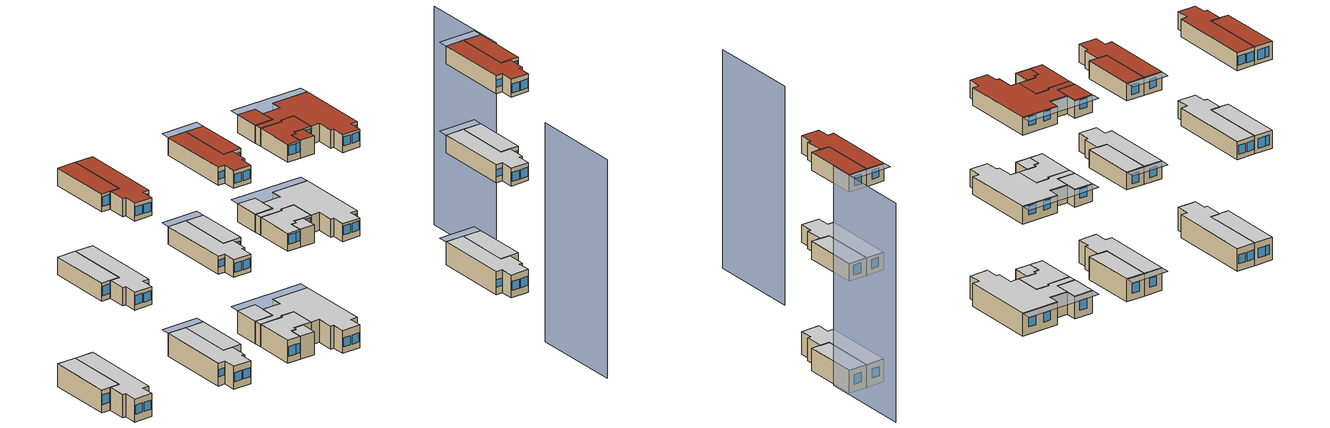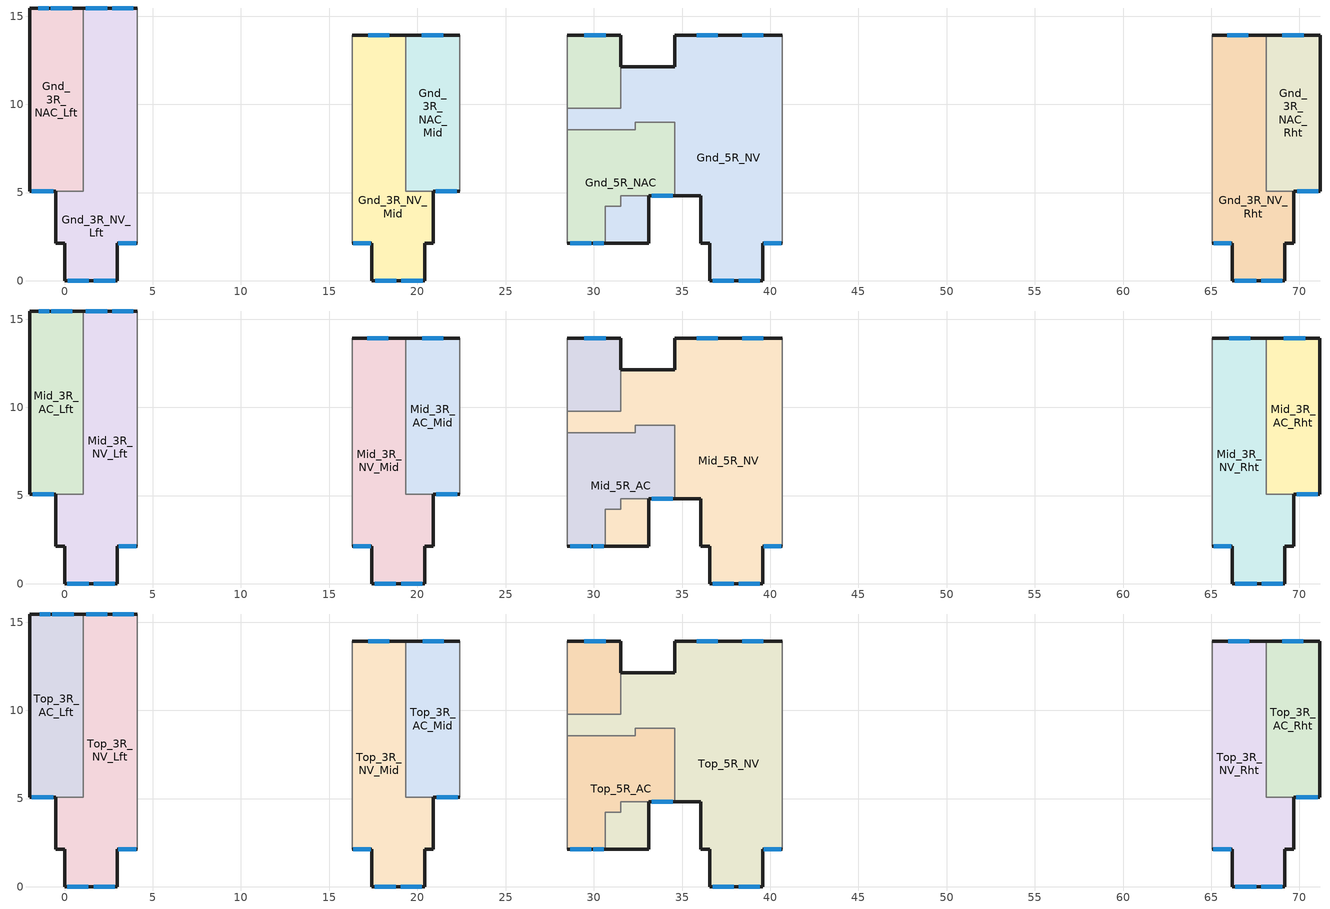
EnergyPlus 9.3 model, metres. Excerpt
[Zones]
Gnd_5R_NAC
 floor ground (Exterior Floor): 31.54,13.92 31.54,9.78 28.49,9.78 28.49,13.92 z0; 34.59,8.98 34.59,4.83 31.54,4.83 31.54,4.22 30.65,4.22 30.65,2.13 28.49,2.13 28.49,8.56 32.34,8.56 32.34,8.98 z0
 wall outside (Exterior Wall): 28.49,2.13 30.65,2.13 / 31.54,12.12 31.54,13.92 28.49,13.92 / 33.1,4.83 34.59,4.83 z0:3.6
 wall to Gnd_5R_NV (Interior Wall): 34.59,4.83 34.59,8.98 32.34,8.98 32.34,8.56 28.49,8.56 / 30.65,2.13 30.65,4.22 31.54,4.22 31.54,4.83 33.1,4.83 / 28.49,9.78 31.54,9.78 31.54,12.12 z0:3.6
 wall adiabatic (Exterior Wall): 28.49,13.92 28.49,9.78 z0:3.6
 wall adiabatic (Interior Wall): 28.49,8.56 28.49,2.13 z0:3.6
 window (Exterior Window): 30.67,13.92 29.47,13.92 z1.11:2.62; 33.27,4.83 34.47,4.83 z0.97:2.48; 29.97,2.13 30.57,2.13 z1.04:2.56; 28.66,2.13 29.86,2.13 z1.03:2.55
 ceiling adiabatic (Interior Ceiling): 28.49,8.56 28.49,2.13 30.65,2.13 30.65,4.22 31.54,4.22 31.54,4.83 34.59,4.83 34.59,8.98 32.34,8.98 32.34,8.56 z3.6; 28.49,13.92 28.49,9.78 31.54,9.78 31.54,13.92 z3.6
Gnd_5R_NV
 floor ground (Exterior Floor): 40.68,13.92 40.68,2.12 39.57,2.12 39.57,0 36.57,0 36.57,2.12 36.07,2.13 36.07,4.83 34.59,4.83 34.59,8.98 32.34,8.98 32.34,8.56 28.49,8.56 28.49,9.78 31.54,9.78 31.54,12.12 34.59,12.12 34.59,13.92 z0; 33.1,4.83 33.1,2.13 30.65,2.13 30.65,4.22 31.54,4.22 31.54,4.83 z0
 wall outside (Exterior Wall): 34.59,4.83 36.07,4.83 36.07,2.13 36.57,2.12 36.57,0 39.57,0 39.57,2.12 40.68,2.12 / 40.68,13.92 34.59,13.92 34.59,12.12 31.54,12.12 / 30.65,2.13 33.1,2.13 33.1,4.83 z0:3.6
 wall adiabatic (Interior Wall): 40.68,2.12 40.68,13.92 z0:3.6
 wall adiabatic (Exterior Wall): 28.49,9.78 28.49,8.56 z0:3.6
 window (Exterior Window): 39.61,13.92 38.41,13.92 z1.14:2.56; 37.02,13.92 35.82,13.92 z1.13:2.54; 36.73,0 37.93,0 z1:2.42; 38.22,0 39.42,0 z0.99:2.4; 39.63,2.12 40.63,2.12 z1.21:2.34
 ceiling adiabatic (Interior Ceiling): 31.54,12.12 31.54,9.78 28.49,9.78 28.49,8.56 32.34,8.56 32.34,8.98 34.59,8.98 34.59,4.83 36.07,4.83 36.07,2.13 36.57,2.12 36.57,0 39.57,0 39.57,2.12 40.68,2.12 40.68,13.92 34.59,13.92 34.59,12.12 z3.6; 30.65,4.22 30.65,2.13 33.1,2.13 33.1,4.83 31.54,4.83 31.54,4.22 z3.6
Gnd_3R_NAC_Lft
 floor ground (Exterior Floor): 1.06,15.45 1.06,5.08 -1.99,5.08 -1.99,15.45 z0
 wall outside (Exterior Wall): 1.06,15.45 -1.99,15.45 -1.99,5.08 -0.5,5.08 z0:3.6
 wall to Gnd_3R_NV_Lft (Interior Wall): -0.5,5.08 1.06,5.08 1.06,15.45 z0:3.6
 window (Exterior Window): -0.89,15.45 -1.49,15.45 z1.04:2.55; 0.42,15.45 -0.78,15.45 z1.03:2.54; -1.85,5.08 -0.65,5.08 z1.27:2.79
 ceiling adiabatic (Interior Ceiling): -1.99,15.45 -1.99,5.08 1.06,5.08 1.06,15.45 z3.6
Gnd_3R_NV_Lft
 floor ground (Exterior Floor): 4.11,15.45 4.11,2.12 3,2.12 3,0 0,0 0,2.12 -0.5,2.12 -0.5,5.08 1.06,5.08 1.06,15.45 z0
 wall outside (Exterior Wall): 4.11,15.45 1.06,15.45 / -0.5,5.08 -0.5,2.12 0,2.12 0,0 3,0 3,2.12 4.11,2.12 z0:3.6
 wall adiabatic (Interior Wall): 4.11,2.12 4.11,15.45 z0:3.6
 window (Exterior Window): 1.67,0 2.87,0 z1.19:2.6; 0.18,0 1.38,0 z1.2:2.62; 3.9,15.45 2.7,15.45 z1.12:2.54; 2.41,15.45 1.21,15.45 z1.11:2.53; 3.06,2.12 4.06,2.12 z1.51:2.64
 ceiling adiabatic (Interior Ceiling): 1.06,15.45 1.06,5.08 -0.5,5.08 -0.5,2.12 0,2.12 0,0 3,0 3,2.12 4.11,2.12 4.11,15.45 z3.6
Gnd_3R_NV_Mid
 floor ground (Exterior Floor): 19.35,13.92 19.35,5.08 20.91,5.08 20.91,2.12 20.41,2.12 20.41,0 17.41,0 17.41,2.12 16.3,2.12 16.3,13.92 z0
 wall outside (Exterior Wall): 19.35,13.92 16.3,13.92 / 16.3,2.12 17.41,2.12 17.41,0 20.41,0 20.41,2.12 20.91,2.12 20.91,5.08 z0:3.6
 wall to Gnd_3R_NAC_Mid (Interior Wall): 20.91,5.08 19.35,5.08 19.35,13.92 z0:3.6
 wall adiabatic (Interior Wall): 16.3,13.92 16.3,2.12 z0:3.6
 window (Exterior Window): 17.6,0 18.8,0 z1.16:2.57; 19.09,0 20.29,0 z1.14:2.56; 18.41,13.92 17.21,13.92 z1.12:2.53; 16.36,2.12 17.36,2.12 z1.45:2.57
 ceiling adiabatic (Interior Ceiling): 16.3,13.92 16.3,2.12 17.41,2.12 17.41,0 20.41,0 20.41,2.12 20.91,2.12 20.91,5.08 19.35,5.08 19.35,13.92 z3.6
Gnd_3R_NAC_Mid
 floor ground (Exterior Floor): 22.4,13.92 22.4,5.08 19.35,5.08 19.35,13.92 z0
 wall outside (Exterior Wall): 22.4,13.92 19.35,13.92 / 20.91,5.08 22.4,5.08 z0:3.6
 wall adiabatic (Interior Wall): 22.4,5.08 22.4,13.92 z0:3.6
 window (Exterior Window): 21.45,13.92 20.25,13.92 z1.06:2.57; 21.04,5.08 22.24,5.08 z1.06:2.58
 ceiling adiabatic (Interior Ceiling): 19.35,13.92 19.35,5.08 22.4,5.08 22.4,13.92 z3.6
Gnd_3R_NAC_Rht
 floor ground (Exterior Floor): 71.16,13.92 71.16,5.08 68.11,5.08 68.11,13.92 z0
 wall outside (Exterior Wall): 69.68,5.08 71.16,5.08 71.16,13.92 68.11,13.92 z0:3.6
 wall to Gnd_3R_NV_Rht (Interior Wall): 68.11,13.92 68.11,5.08 69.68,5.08 z0:3.6
 window (Exterior Window): 70.23,13.92 69.03,13.92 z1.16:2.67; 69.87,5.08 71.07,5.08 z0.96:2.48
 ceiling adiabatic (Interior Ceiling): 68.11,13.92 68.11,5.08 71.16,5.08 71.16,13.92 z3.6
Gnd_3R_NV_Rht
 floor ground (Exterior Floor): 68.11,13.92 68.11,5.08 69.68,5.08 69.68,2.12 69.18,2.12 69.18,0 66.18,0 66.18,2.12 65.07,2.12 65.07,13.92 z0
 wall outside (Exterior Wall): 65.07,2.12 66.18,2.12 66.18,0 69.18,0 69.18,2.12 69.68,2.12 69.68,5.08 / 68.11,13.92 65.07,13.92 z0:3.6
 wall adiabatic (Interior Wall): 65.07,13.92 65.07,2.12 z0:3.6
 window (Exterior Window): 66.33,0 67.53,0 z1.13:2.55; 67.82,0 69.02,0 z1.12:2.53; 67.1,13.92 65.9,13.92 z1.21:2.63; 65.14,2.12 66.14,2.12 z1.16:2.29
 ceiling adiabatic (Interior Ceiling): 65.07,13.92 65.07,2.12 66.18,2.12 66.18,0 69.18,0 69.18,2.12 69.68,2.12 69.68,5.08 68.11,5.08 68.11,13.92 z3.6
Mid_5R_AC
 floor adiabatic (Interior Floor): 34.59,8.98 34.59,4.83 31.54,4.83 31.54,4.22 30.65,4.22 30.65,2.13 28.49,2.13 28.49,8.56 32.34,8.56 32.34,8.98 z17.6; 31.54,13.92 31.54,9.78 28.49,9.78 28.49,13.92 z17.6
 wall outside (Exterior Wall): 28.49,2.13 30.65,2.13 / 31.54,12.12 31.54,13.92 28.49,13.92 / 33.1,4.83 34.59,4.83 z17.6:20.4
 wall to Mid_5R_NV (Interior Wall): 34.59,4.83 34.59,8.98 32.34,8.98 32.34,8.56 28.49,8.56 / 30.65,2.13 30.65,4.22 31.54,4.22 31.54,4.83 33.1,4.83 / 28.49,9.78 31.54,9.78 31.54,12.12 z17.6:20.4
 wall adiabatic (Exterior Wall): 28.49,13.92 28.49,9.78 z17.6:20.4
 wall adiabatic (Interior Wall): 28.49,8.56 28.49,2.13 z17.6:20.4
 window (Exterior Window): 29.97,2.13 30.57,2.13 z18.64:20.16; 28.66,2.13 29.86,2.13 z18.63:20.15; 33.27,4.83 34.47,4.83 z18.57:20.08; 30.67,13.92 29.47,13.92 z18.71:20.22
 ceiling adiabatic (Interior Ceiling): 28.49,13.92 28.49,9.78 31.54,9.78 31.54,13.92 z20.4; 28.49,8.56 28.49,2.13 30.65,2.13 30.65,4.22 31.54,4.22 31.54,4.83 34.59,4.83 34.59,8.98 32.34,8.98 32.34,8.56 z20.4
Mid_5R_NV
 floor adiabatic (Interior Floor): 40.68,13.92 40.68,2.12 39.57,2.12 39.57,0 36.57,0 36.57,2.13 36.07,2.13 36.07,4.83 34.59,4.83 34.59,8.98 32.34,8.98 32.34,8.56 28.49,8.56 28.49,9.78 31.54,9.78 31.54,12.12 34.59,12.12 34.59,13.92 z17.6; 33.1,4.83 33.1,2.13 30.65,2.13 30.65,4.22 31.54,4.22 31.54,4.83 z17.6
 wall outside (Exterior Wall): 34.59,4.83 36.07,4.83 36.07,2.13 36.57,2.13 36.57,0 39.57,0 39.57,2.12 40.68,2.12 / 40.68,13.92 34.59,13.92 34.59,12.12 31.54,12.12 / 30.65,2.13 33.1,2.13 33.1,4.83 z17.6:20.4
 wall adiabatic (Interior Wall): 40.68,2.12 40.68,13.92 z17.6:20.4
 wall adiabatic (Exterior Wall): 28.49,9.78 28.49,8.56 z17.6:20.4
 window (Exterior Window): 39.63,2.12 40.63,2.12 z18.81:19.94; 38.22,0 39.42,0 z18.59:20; 36.73,0 37.93,0 z18.6:20.02; 37.02,13.92 35.82,13.92 z18.73:20.14; 39.61,13.92 38.41,13.92 z18.74:20.16
 ceiling adiabatic (Interior Ceiling): 31.54,12.12 31.54,9.78 28.49,9.78 28.49,8.56 32.34,8.56 32.34,8.98 34.59,8.98 34.59,4.83 36.07,4.83 36.07,2.13 36.57,2.13 36.57,0 39.57,0 39.57,2.12 40.68,2.12 40.68,13.92 34.59,13.92 34.59,12.12 z20.4; 30.65,4.22 30.65,2.13 33.1,2.13 33.1,4.83 31.54,4.83 31.54,4.22 z20.4
Mid_3R_AC_Lft
 floor adiabatic (Interior Floor): 1.06,15.45 1.06,5.08 -1.99,5.08 -1.99,15.45 z17.6
 wall outside (Exterior Wall): 1.06,15.45 -1.99,15.45 -1.99,5.08 -0.5,5.08 z17.6:20.4
 wall to Mid_3R_NV_Lft (Interior Wall): -0.5,5.08 1.06,5.08 1.06,15.45 z17.6:20.4
 window (Exterior Window): 0.44,15.45 -0.76,15.45 z18.29:19.8; -0.87,15.45 -1.47,15.45 z18.3:19.81; -1.81,5.08 -0.61,5.08 z18.38:19.89
 ceiling adiabatic (Interior Ceiling): -1.99,15.45 -1.99,5.08 1.06,5.08 1.06,15.45 z20.4
Mid_3R_AC_Mid
 floor adiabatic (Interior Floor): 22.4,13.92 22.4,5.08 19.35,5.08 19.35,13.92 z17.6
 wall outside (Exterior Wall): 20.91,5.08 22.4,5.08 / 22.4,13.92 19.35,13.92 z17.6:20.4
 wall to Mid_3R_NV_Mid (Interior Wall): 19.35,13.92 19.35,5.08 20.91,5.08 z17.6:20.4
 wall adiabatic (Interior Wall): 22.4,5.08 22.4,13.92 z17.6:20.4
 window (Exterior Window): 21.48,13.92 20.28,13.92 z18.3:19.82; 21.06,5.08 22.26,5.08 z18.34:19.85
 ceiling adiabatic (Interior Ceiling): 19.35,13.92 19.35,5.08 22.4,5.08 22.4,13.92 z20.4
Mid_3R_NV_Mid
 floor adiabatic (Interior Floor): 19.35,13.92 19.35,5.08 20.91,5.08 20.91,2.13 20.41,2.13 20.41,0 17.41,0 17.41,2.13 16.3,2.13 16.3,13.92 z17.6
 wall outside (Exterior Wall): 16.3,2.13 17.41,2.13 17.41,0 20.41,0 20.41,2.13 20.91,2.13 20.91,5.08 / 19.35,13.92 16.3,13.92 z17.6:20.4
 wall adiabatic (Interior Wall): 16.3,13.92 16.3,2.13 z17.6:20.4
 window (Exterior Window): 19.07,0 20.27,0 z18.33:19.75; 17.59,0 18.79,0 z18.35:19.76; 18.36,13.92 17.16,13.92 z18.36:19.78; 16.37,2.13 17.37,2.13 z18.68:19.8
 ceiling adiabatic (Interior Ceiling): 16.3,13.92 16.3,2.13 17.41,2.13 17.41,0 20.41,0 20.41,2.13 20.91,2.13 20.91,5.08 19.35,5.08 19.35,13.92 z20.4
Mid_3R_NV_Lft
 floor adiabatic (Interior Floor): 4.11,15.45 4.11,2.13 3,2.13 3,0 0,0 0,2.13 -0.5,2.13 -0.5,5.08 1.06,5.08 1.06,15.45 z17.6
 wall outside (Exterior Wall): -0.5,5.08 -0.5,2.13 0,2.13 0,0 3,0 3,2.13 4.11,2.13 / 4.11,15.45 1.06,15.45 z17.6:20.4
 wall adiabatic (Interior Wall): 4.11,2.13 4.11,15.45 z17.6:20.4
 window (Exterior Window): 1.65,0 2.85,0 z18.38:19.8; 0.16,0 1.36,0 z18.4:19.81; 2.42,15.45 1.22,15.45 z18.35:19.76; 3.9,15.45 2.7,15.45 z18.36:19.78; 3.06,2.13 4.06,2.13 z18.68:19.8
 ceiling adiabatic (Interior Ceiling): 1.06,15.45 1.06,5.08 -0.5,5.08 -0.5,2.13 0,2.13 0,0 3,0 3,2.13 4.11,2.13 4.11,15.45 z20.4
Mid_3R_AC_Rht
 floor adiabatic (Interior Floor): 71.16,13.92 71.16,5.08 68.11,5.08 68.11,13.92 z17.6
 wall outside (Exterior Wall): 69.68,5.08 71.16,5.08 71.16,13.92 68.11,13.92 z17.6:20.4
 wall to Mid_3R_NV_Rht (Interior Wall): 68.11,13.92 68.11,5.08 69.68,5.08 z17.6:20.4
 window (Exterior Window): 70.32,13.92 69.12,13.92 z18.38:19.89; 69.84,5.08 71.04,5.08 z18.21:19.73
 ceiling adiabatic (Interior Ceiling): 68.11,13.92 68.11,5.08 71.16,5.08 71.16,13.92 z20.4
Mid_3R_NV_Rht
 floor adiabatic (Interior Floor): 68.11,13.92 68.11,5.08 69.68,5.08 69.68,2.13 69.17,2.13 69.17,0 66.17,0 66.17,2.13 65.07,2.13 65.07,13.92 z17.6
 wall outside (Exterior Wall): 65.07,2.13 66.17,2.13 66.17,0 69.17,0 69.17,2.13 69.68,2.13 69.68,5.08 / 68.11,13.92 65.07,13.92 z17.6:20.4
 wall adiabatic (Interior Wall): 65.07,13.92 65.07,2.13 z17.6:20.4
 window (Exterior Window): 66.37,0 67.57,0 z18.27:19.68; 67.86,0 69.06,0 z18.25:19.67; 67.21,13.92 66.01,13.92 z18.45:19.87; 65.13,2.13 66.13,2.13 z18.53:19.66
 ceiling adiabatic (Interior Ceiling): 65.07,13.92 65.07,2.13 66.17,2.13 66.17,0 69.17,0 69.17,2.13 69.68,2.13 69.68,5.08 68.11,5.08 68.11,13.92 z20.4
Top_5R_NV
 floor adiabatic (Exterior Floor): 40.68,13.92 40.68,2.12 39.57,2.12 39.57,0 36.57,0 36.57,2.13 36.07,2.13 36.07,4.83 34.59,4.83 34.59,8.98 32.34,8.98 32.34,8.56 28.49,8.56 28.49,9.78 31.54,9.78 31.54,12.12 34.59,12.12 34.59,13.92 z31.6
 floor adiabatic (Interior Floor): 33.1,4.83 33.1,2.13 30.65,2.13 30.65,4.22 31.54,4.22 31.54,4.83 z31.6
 wall outside (Exterior Wall): 34.59,4.83 36.07,4.83 36.07,2.13 36.57,2.13 36.57,0 39.57,0 39.57,2.12 40.68,2.12 / 40.68,13.92 34.59,13.92 34.59,12.12 31.54,12.12 / 30.65,2.13 33.1,2.13 33.1,4.83 z31.6:34.4
 wall adiabatic (Interior Wall): 40.68,2.12 40.68,13.92 z31.6:34.4
 wall to Top_5R_AC (Interior Wall): 28.49,8.56 32.34,8.56 32.34,8.98 34.59,8.98 34.59,4.83 / 31.54,12.12 31.54,9.78 28.49,9.78 / 33.1,4.83 31.54,4.83 31.54,4.22 30.65,4.22 30.65,2.13 z31.6:34.4
 wall adiabatic (Exterior Wall): 28.49,9.78 28.49,8.56 z31.6:34.4
 window (Exterior Window): 39.61,13.92 38.41,13.92 z32.74:34.16; 37.02,13.92 35.82,13.92 z32.73:34.14; 36.73,0 37.93,0 z32.6:34.02; 38.22,0 39.42,0 z32.59:34; 39.63,2.12 40.63,2.12 z32.81:33.94
 roof outside (Interior Floor): 31.54,12.12 31.54,9.78 28.49,9.78 28.49,8.56 32.34,8.56 32.34,8.98 34.59,8.98 34.59,4.83 36.07,4.83 36.07,2.13 36.57,2.13 36.57,0 39.57,0 39.57,2.12 40.68,2.12 40.68,13.92 34.59,13.92 34.59,12.12 z34.4
 roof outside (Exterior Roof): 30.65,4.22 30.65,2.13 33.1,2.13 33.1,4.83 31.54,4.83 31.54,4.22 z34.4
Top_5R_AC
 floor adiabatic (Interior Floor): 34.59,8.98 34.59,4.83 31.54,4.83 31.54,4.22 30.65,4.22 30.65,2.13 28.49,2.13 28.49,8.56 32.34,8.56 32.34,8.98 z31.6; 31.54,13.92 31.54,9.78 28.49,9.78 28.49,13.92 z31.6
 wall outside (Exterior Wall): 28.49,2.13 30.65,2.13 / 31.54,12.12 31.54,13.92 28.49,13.92 / 33.1,4.83 34.59,4.83 z31.6:34.4
 wall adiabatic (Exterior Wall): 28.49,13.92 28.49,9.78 z31.6:34.4
 wall adiabatic (Interior Wall): 28.49,8.56 28.49,2.13 z31.6:34.4
 window (Exterior Window): 30.67,13.92 29.47,13.92 z32.71:34.22; 28.66,2.13 29.86,2.13 z32.63:34.15; 33.27,4.83 34.47,4.83 z32.57:34.08; 29.97,2.13 30.57,2.13 z32.64:34.16
 roof outside (Exterior Roof): 28.49,13.92 28.49,9.78 31.54,9.78 31.54,13.92 z34.4; 28.49,8.56 28.49,2.13 30.65,2.13 30.65,4.22 31.54,4.22 31.54,4.83 34.59,4.83 34.59,8.98 32.34,8.98 32.34,8.56 z34.4
Top_3R_AC_Lft
 floor adiabatic (Interior Floor): 1.06,15.45 1.06,5.08 -1.99,5.08 -1.99,15.45 z31.6
 wall outside (Exterior Wall): 1.06,15.45 -1.99,15.45 -1.99,5.08 -0.5,5.08 z31.6:34.4
 wall to Top_3R_NV_Lft (Interior Wall): -0.5,5.08 1.06,5.08 1.06,15.45 z31.6:34.4
 window (Exterior Window): 0.51,15.45 -0.69,15.45 z32.23:33.74; -0.8,15.45 -1.4,15.45 z32.24:33.75; -1.85,5.08 -0.65,5.08 z32.44:33.96
 roof outside (Exterior Roof): -1.99,15.45 -1.99,5.08 1.06,5.08 1.06,15.45 z34.4
Top_3R_NV_Mid
 floor adiabatic (Interior Floor): 19.35,13.92 19.35,5.08 20.91,5.08 20.91,2.13 20.41,2.13 20.41,0 17.41,0 17.41,2.13 16.3,2.13 16.3,13.92 z31.6
 wall outside (Exterior Wall): 16.3,2.13 17.41,2.13 17.41,0 20.41,0 20.41,2.13 20.91,2.13 20.91,5.08 / 19.35,13.92 16.3,13.92 z31.6:34.4
 wall adiabatic (Interior Wall): 16.3,13.92 16.3,2.13 z31.6:34.4
 wall to Top_3R_AC_Mid (Interior Wall): 20.91,5.08 19.35,5.08 19.35,13.92 z31.6:34.4
 window (Exterior Window): 17.57,0 18.77,0 / 18.41,13.92 17.21,13.92 z32.36:33.77; 19.06,0 20.26,0 z32.35:33.76; 16.36,2.13 17.36,2.13 z32.52:33.64
 roof outside (Exterior Roof): 16.3,13.92 16.3,2.13 17.41,2.13 17.41,0 20.41,0 20.41,2.13 20.91,2.13 20.91,5.08 19.35,5.08 19.35,13.92 z34.4
Top_3R_AC_Rht
 floor adiabatic (Interior Floor): 71.16,13.92 71.16,5.08 68.11,5.08 68.11,13.92 z31.6
 wall outside (Exterior Wall): 69.68,5.08 71.16,5.08 71.16,13.92 68.11,13.92 z31.6:34.4
 wall to Top_3R_NV_Rht (Interior Wall): 68.11,13.92 68.11,5.08 69.68,5.08 z31.6:34.4
 window (Exterior Window): 69.83,5.08 71.03,5.08 z32.35:33.86; 70.22,13.92 69.02,13.92 z32.33:33.84
 roof outside (Exterior Roof): 68.11,13.92 68.11,5.08 71.16,5.08 71.16,13.92 z34.4
Top_3R_AC_Mid
 floor adiabatic (Interior Floor): 22.4,13.92 22.4,5.08 19.35,5.08 19.35,13.92 z31.6
 wall outside (Exterior Wall): 20.91,5.08 22.4,5.08 / 22.4,13.92 19.35,13.92 z31.6:34.4
 wall adiabatic (Interior Wall): 22.4,5.08 22.4,13.92 z31.6:34.4
 window (Exterior Window): 21.5,13.92 20.3,13.92 z32.34:33.86; 21.09,5.08 22.29,5.08 z32.32:33.83
 roof outside (Exterior Roof): 19.35,13.92 19.35,5.08 22.4,5.08 22.4,13.92 z34.4
Top_3R_NV_Lft
 floor adiabatic (Interior Floor): 4.11,15.45 4.11,2.13 3,2.13 3,0 0,0 0,2.13 -0.5,2.13 -0.5,5.08 1.06,5.08 1.06,15.45 z31.6
 wall outside (Exterior Wall): -0.5,5.08 -0.5,2.13 0,2.13 0,0 3,0 3,2.13 4.11,2.13 / 4.11,15.45 1.06,15.45 z31.6:34.4
 wall adiabatic (Interior Wall): 4.11,2.13 4.11,15.45 z31.6:34.4
 window (Exterior Window): 0.16,0 1.36,0 / 2.43,15.45 1.23,15.45 z32.36:33.78; 1.64,0 2.84,0 z32.35:33.76; 3.06,2.13 4.06,2.13 z32.74:33.86; 3.92,15.45 2.72,15.45 z32.38:33.79
 roof outside (Exterior Roof): 1.06,15.45 1.06,5.08 -0.5,5.08 -0.5,2.13 0,2.13 0,0 3,0 3,2.13 4.11,2.13 4.11,15.45 z34.4
Top_3R_NV_Rht
 floor adiabatic (Interior Floor): 68.11,13.92 68.11,5.08 69.68,5.08 69.68,2.13 69.17,2.13 69.17,0 66.17,0 66.17,2.13 65.07,2.13 65.07,13.92 z31.6
 wall outside (Exterior Wall): 65.07,2.13 66.17,2.13 66.17,0 69.17,0 69.17,2.13 69.68,2.13 69.68,5.08 / 68.11,13.92 65.07,13.92 z31.6:34.4
 wall adiabatic (Interior Wall): 65.07,13.92 65.07,2.13 z31.6:34.4
 window (Exterior Window): 66.34,0 67.54,0 z32.22:33.63; 67.83,0 69.03,0 z32.2:33.62; 67.15,13.92 65.95,13.92 z32.49:33.9; 65.12,2.13 66.12,2.13 z32.6:33.73
 roof outside (Exterior Roof): 65.07,13.92 65.07,2.13 66.17,2.13 66.17,0 69.17,0 69.17,2.13 69.68,2.13 69.68,5.08 68.11,5.08 68.11,13.92 z34.4
shading: 61.76,-14 61.75,-28.6 / 71.35,25.16 71.35,10.56 z0:34.4; 28.49,15.45 28.49,13.92 31.54,13.92 31.54,12.12 34.59,12.12 34.59,13.92 40.68,13.92 40.68,15.45 z3.6; 28.49,15.45 28.49,13.92 31.54,13.92 31.54,12.12 34.59,12.12 34.59,13.92 40.68,13.92 40.68,15.45 z34.4; 28.49,15.45 28.49,13.92 31.54,13.92 31.54,12.12 34.59,12.12 34.59,13.92 40.68,13.92 40.68,15.45 z20.4; 22.4,15.45 22.4,13.92 16.3,13.92 16.3,15.45 z3.6; 71.16,15.45 71.16,13.92 65.07,13.92 65.07,15.45 z3.6; 22.4,15.45 22.4,13.92 16.3,13.92 16.3,15.45 z20.4; 71.16,15.45 71.16,13.92 65.07,13.92 65.07,15.45 z20.4; 22.4,15.45 22.4,13.92 16.3,13.92 16.3,15.45 z34.4; 71.16,15.45 71.16,13.92 65.07,13.92 65.07,15.45 z34.4
[Building]
Blk3: North Axis {deg}=351.6; Terrain=Urban; Loads Convergence Tolerance Value {W}=0.04; Temperature Convergence Tolerance Value {deltaC}=0.4; Solar Distribution=FullExterior; Maximum Number of Warmup Days=25
[Site:Location]
Singapore: Latitude {deg}=1.3; Longitude {deg}=103.8; Time Zone {hr}=8; Elevation {m}=6
[Site:GroundTemperature:BuildingSurface]
18, 18, 18, 18, 24, 24.3, 24, 18, 18, 18, 18, 18
[Material] Roughness=MediumRough
Name | Thickness {m} | Conductivity {W/m-K} | Density {kg/m3} | Specific Heat {J/kg-K} | Thermal Absorptance | Solar Absorptance | Visible Absorptance
M11 100mm lightweight concrete | 0.1016 | 0.53 | 1280 | 840 | 0.9 | 0.5 | 0.5
M15 150mm heavyweight concrete | 0.15 | 1.95 | 2240 | 900 | 0.9 | 0.7 | 0.7
Roof concrete | 0.15 | 1.442 | 2240 | 900
Cement plaster | 0.005 | 0.533 | 1280 | 840
Ferrocement | 0.03 | 0.836 | 1280 | 900
Polyethylene | 0.075 | 0.024 | 24 | 303
[Material:AirGap]
F05 Ceiling air space resistance: Thermal Resistance {m2-K/W}=0.18
[WindowMaterial:Glazing]
Clear 6mm: Optical Data Type=SpectralAverage; Thickness {m}=0.006; Solar Transmittance at Normal Incidence=0.837; Front Side Solar Reflectance at Normal Incidence=0.075; Back Side Solar Reflectance at Normal Incidence=0.075; Visible Transmittance at Normal Incidence=0.898; Front Side Visible Reflectance at Normal Incidence=0.081; Back Side Visible Reflectance at Normal Incidence=0.081; Infrared Transmittance at Normal Incidence=0; Front Side Infrared Hemispherical Emissivity=0.84; Back Side Infrared Hemispherical Emissivity=0.84; Conductivity {W/m-K}=0.9
[Construction]
Exterior Window: Clear 6mm
Interior Ceiling; Interior Floor; Exterior Floor: M15 150mm heavyweight concrete
Interior Wall: M11 100mm lightweight concrete
Exterior Roof: Ferrocement, F05 Ceiling air space resistance, Roof concrete, Cement plaster
Exterior Wall: M15 150mm heavyweight concrete, Polyethylene, Cement plaster
[Zone]
Name | Multiplier | Floor Area {m2}
Gnd_5R_NAC; Top_5R_AC; Mid_5R_AC | 3 | 43
Gnd_5R_NV; Top_5R_NV; Mid_5R_NV | 3 | 94
Gnd_3R_NAC_Lft; Mid_3R_AC_Lft; Top_3R_AC_Lft | 1 | 32
Gnd_3R_NV_Lft; Mid_3R_NV_Lft; Top_3R_NV_Lft | 1 | 52
Gnd_3R_NV_Mid; Mid_3R_NV_Mid; Top_3R_NV_Mid | 4 | 47
Gnd_3R_NAC_Mid; Mid_3R_AC_Mid; Top_3R_AC_Mid | 4 | 27
Gnd_3R_NAC_Rht; Mid_3R_AC_Rht; Top_3R_AC_Rht | 1 | 27
Gnd_3R_NV_Rht; Mid_3R_NV_Rht; Top_3R_NV_Rht | 1 | 47
[ZoneList]
AC Zones: Top_3R_AC_Lft, Mid_3R_AC_Mid, Mid_5R_AC, Mid_3R_AC_Lft, Top_5R_AC, Top_3R_AC_Rht, Top_3R_AC_Mid, Mid_3R_AC_Rht
[ZoneVentilation:DesignFlowRate]
Natural Ventilation: Zone or ZoneList=AC Zones; Schedule=Ventilation Schedule; Design Flow Rate Calculation Method=AirChanges/Hour; Air Changes per Hour {1/hr}=53; Ventilation Type=Natural; Fan Total Efficiency=1; Constant Term Coefficient=1; Minimum Indoor Temperature {C}=20; Maximum Indoor Temperature {C}=40; Delta Temperature {deltaC}=-100; Minimum Outdoor Temperature {C}=23; Maximum Outdoor Temperature {C}=34; Maximum Wind Speed {m/s}=9
[HVACTemplate:Thermostat] Constant Heating Setpoint {C}=0
Name | Cooling Setpoint Schedule | Constant Cooling Setpoint {C}
AC zones | Cooling Setpoint Schedule
Non-AC zones |  | 50
[HVACTemplate:Zone:IdealLoadsAirSystem] Template Thermostat=AC zones; Maximum Heating Supply Air Temperature {C}=50; Minimum Cooling Supply Air Temperature {C}=13; Maximum Heating Supply Air Humidity Ratio {kgWater/kgDryAir}=0.0156; Minimum Cooling Supply Air Humidity Ratio {kgWater/kgDryAir}=0.0077; Heating Limit=NoLimit; Cooling Limit=NoLimit; Dehumidification Control Type=ConstantSensibleHeatRatio; Cooling Sensible Heat Ratio=0.6; Humidification Control Type=None; Humidification Setpoint {percent}=30; Outdoor Air Method=None; Outdoor Air Flow Rate per Person {m3/s}=0.00944; Demand Controlled Ventilation Type=None; Outdoor Air Economizer Type=NoEconomizer; Heat Recovery Type=None; Sensible Heat Recovery Effectiveness=0.7; Latent Heat Recovery Effectiveness=0.65
Top_5R_AC; Top_3R_AC_Lft; Top_3R_AC_Mid; Top_3R_AC_Rht; Mid_5R_AC; Mid_3R_AC_Lft; Mid_3R_AC_Mid; Mid_3R_AC_Rht
[Schedule:Compact]
Cooling Setpoint Schedule: Through: 12/31, For: Weekdays, Until: 06:00, 25, Until: 23:30, 100, Until: 24:00, 25, For: Weekends, Until: 06:00, 25, Until: 23:30, 100, Until: 24:00, 25
Ventilation Schedule: Through: 12/31, For: Weekdays, Until: 06:00, 0, Until: 23:30, 1, Until: 24:00, 0, For: Weekends, Until: 06:50, 0, Until: 23:30, 1, Until: 24:00, 0
